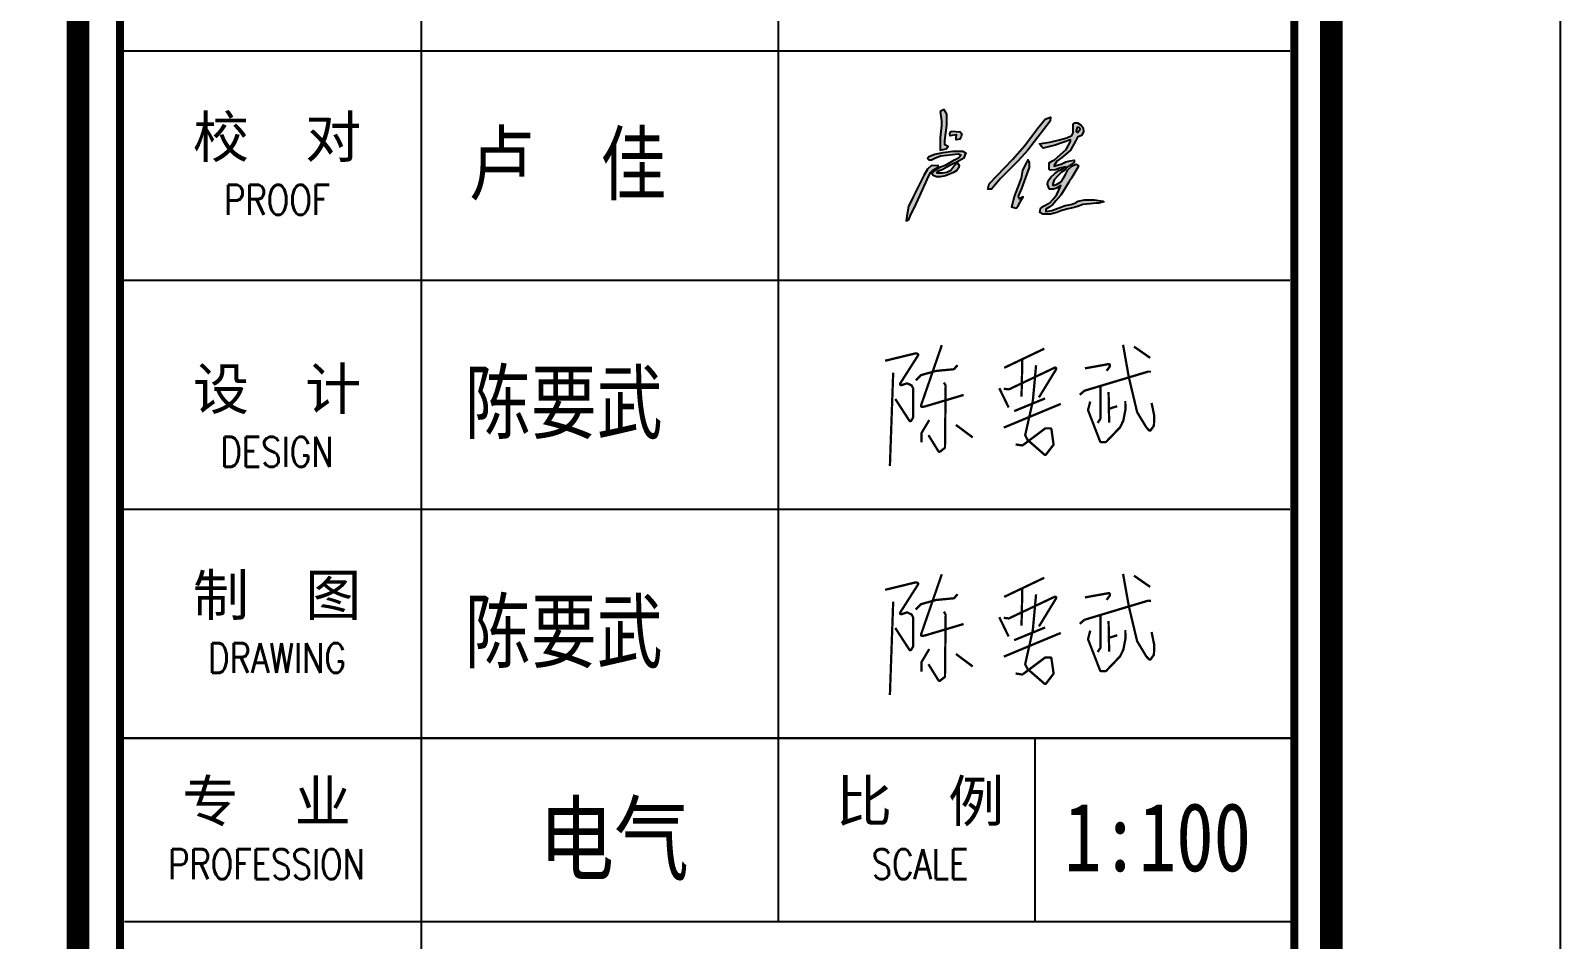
# Model space of a CAD drawing. Extents: x 815029915 to 815825525, y 579155098 to 579748855.
# Drawn here: x 815541099 to 815547777, y 579413729 to 579417696 of the extents above; entities that cross this region are included whole.
import ezdxf
from ezdxf.enums import TextEntityAlignment as Align

# ---------------------------------------------------------------- set-up
doc = ezdxf.new("R2010")
doc.units = 0
doc.header["$LTSCALE"] = 100
doc.header["$MEASUREMENT"] = 0
for name, color, linetype in [('PUB_TITLE', 4, 'Continuous'), ('TK', 7, 'Continuous'), ('ZG-图名', 10, 'Continuous'), ('zm', 1, 'Continuous')]:
    doc.layers.add(name, color=color, linetype=linetype)
doc.layers.add('平面看线', color=175, linetype='Continuous', lineweight=9)
doc.styles.add('-宋体', font='', dxfattribs={"width": 0.8})
doc.styles.add('CCIAD-图框(标题项)', font='')
doc.styles.add('基本字体', font='simplex.shx', dxfattribs={"height": 180, "bigfont": 'hztxt.shx'})
doc.styles.get('-宋体').set_extended_font_data('SimSun')
doc.styles.get('CCIAD-图框(标题项)').set_extended_font_data('SimHei')

# ---------------------------------------------------------------- blocks, each defined once
blk = doc.blocks.new('CCIAD-TK-A2-图签')
at = {"layer": 'TK'}
for p, q in [((544.265, 121.628), (544.265, 51.628)), ((559.858, 121.628), (559.858, 51.628)), ((531.117, 81.628), (582.187, 81.628)), ((531.117, 81.628), (582.187, 81.628)), ((531.117, 71.628), (582.187, 71.628)), ((531.117, 71.628), (582.187, 71.628)), ((531.117, 61.628), (582.187, 61.628)), ((531.117, 61.628), (582.187, 61.628)), ((582.187, 51.628), (531.117, 51.628)), ((531.117, 51.628), (582.187, 51.628)), ((531.117, 51.628), (582.187, 51.628)), ((531.317, 51.628), (582.387, 51.628)), ((533.317, 51.628), (582.387, 51.628)), ((544.265, 51.628), (544.265, 35.628)), ((559.858, 51.628), (559.858, 43.628)), ((571.049, 51.628), (571.049, 43.628)), ((531.317, 43.628), (582.387, 43.628)), ((533.317, 43.628), (582.387, 43.628))]:
    blk.add_line(p, q, dxfattribs=at)
at = {"layer": 'TK', "const_width": 1}
blk.add_lwpolyline([(529.286, 10.457), (529.286, 410)], dxfattribs=at)
at = {"layer": 'TK'}
blk.add_lwpolyline([(529.286, 10.457), (584, 10.457), (584, 410)], dxfattribs=at)
at = {"layer": 'TK', "const_width": 0.347}
blk.add_lwpolyline([(531.117, 185.398), (582.387, 185.398), (582.387, 13.253), (531.117, 13.253)], close=True, dxfattribs=at)
at = {"layer": 'TK', "char_height": 1.8, "attachment_point": 5, "style": '基本字体'}
for s, insert, width in [('{\\fSimHei|b0|i0|c134|p49;校  对\\H1.167x;\\P\\Fsimplex,hztxt|c134;\\H0.6189x;\\W0.8;PROOF }', (537.976, 76.628), 11.6), ('{\\fSimHei|b0|i0|c134|p49;设  计\\H1.167x;\\P\\Fsimplex,hztxt|c134;\\H0.6189x;\\W0.8;DESIGN }', (537.976, 65.628), 11.6), ('{\\fSimHei|b0|i0|c134|p49;制  图\\H1.167x;\\P\\Fsimplex,hztxt|c134;\\H0.6189x;\\W0.8;DRAWING\\H1.3846x; }', (537.976, 56.628), 11.6), ('{\\fSimHei|b0|i0|c134|p49;专  业\\W0.8;\\P\\Fsimplex,hztxt|c134;\\H0.7222x;PROFESSION\\H1.3847x;  }', (537.517, 47.628), 11.6), ('{\\fSimHei|b0|i0|c134|p49;比  例\\W0.8;\\P\\Fsimplex,hztxt|c134;\\H0.7222x;SCALE }', (566.049, 47.628), 10)]:
    blk.add_mtext(s, dxfattribs=dict(at, insert=insert, width=width))
blk = doc.blocks.new('gadad23a')
at = {"layer": '平面看线', "const_width": 100}
for points in [[(129300, 115871), (130634, 116195, -0.150124), (130663, 116193), (130711, 116175, -0.476931), (130735, 116101), (129958, 114882, 0.703116), (130016, 114807), (130242, 114881, -0.191901), (130279, 114878), (130443, 114800, -0.166898), (130467, 114777), (130516, 114678, -0.116521), (130522, 114655), (130522, 113410, -0.134677), (130515, 113384), (130441, 113260, -0.556571), (130356, 113258), (129742, 114206)], [(131775, 116553), (130868, 113925, 0.557185), (130922, 113859), (131024, 113872), (132727, 114378)], [(139687, 116566), (139940, 115144), (140298, 113636, 0.077541), (140304, 113622), (140692, 112978), (140816, 112838, 0.480002), (140894, 112842), (141024, 113023, 0.147817), (141034, 113050), (141049, 113447, 0.05991), (141048, 113459), (140933, 114030)], [(130637, 115013), (130859, 115235, -0.129081), (130881, 115248), (131523, 115427), (132286, 115499, 0.194236), (132319, 115516), (132460, 115681)], [(134479, 114648), (134686, 114623, 0.141288), (134714, 114627), (136699, 115567, -0.745112), (136763, 115496), (136015, 114271)], [(138021, 115539), (139052, 115724, -0.467135), (139111, 115675), (139111, 115641, -0.160073), (139101, 115611), (138969, 115432)], [(131867, 114919), (131936, 114795, -0.131224), (131942, 114770), (131913, 112094, -0.229929), (131893, 112055), (131700, 111906, -0.444253), (131627, 111919), (131191, 112623)], [(137796, 114387), (137992, 114555, -0.104533), (138010, 114565), (140768, 115393, -0.07304), (140783, 115395), (140909, 115395)], [(138698, 114771), (138706, 113365, -0.149587), (138697, 113337), (138577, 113157)], [(135747, 114110), (135417, 112637, 0.177164), (135421, 112603), (135517, 112420, 0.093258), (135528, 112406), (136253, 111773, 0.432684), (136325, 111780), (136642, 112193, 0.202276), (136652, 112231), (136559, 112877, 0.372816), (136509, 112920), (136309, 112920, 0.162035), (136279, 112910), (135311, 112185, -0.199079), (135274, 112176), (134997, 112216)], [(138254, 114091), (138160, 113731, 0.156859), (138162, 113700), (138682, 112354, 0.309954), (138729, 112322), (138920, 112322, 0.204533), (138956, 112337), (139554, 112962, 0.079088), (139563, 112975), (139695, 113250, 0.06466), (139699, 113262), (139787, 113719, 0.04851), (139788, 113729), (139786, 114121)], [(131225, 113282), (130897, 112730, 0.134842), (130890, 112705), (130890, 112304)]]:
    blk.add_lwpolyline(points, format="xyb", dxfattribs=at)
for points in [[(134496, 115562), (136247, 116397)], [(140164, 116488), (140870, 115997)], [(135290, 115941), (135254, 114307)], [(135890, 115676), (135747, 114110)], [(129652, 115349), (129508, 111282)], [(134283, 114674), (134692, 113831)], [(134932, 113672), (136284, 114227)], [(139055, 114503), (139079, 113173)], [(134480, 112953), (136969, 113988)], [(139069, 113773), (139433, 113888)], [(132390, 113071), (133122, 112524)]]:
    blk.add_lwpolyline(points, dxfattribs=at)
blk = doc.blocks.new('l')
at = {"layer": 'TK'}
blk.add_lwpolyline([(815463677.3, 579451444.5), (815463677.3, 579409444.5), (815547777.3, 579409444.5), (815547777.3, 579451444.5)], close=True, dxfattribs=at)

msp = doc.modelspace()

# ---------------------------------------------------------------- hatches: boundary and pattern name
h = msp.add_hatch(color=256)
h.paths.add_polyline_path([(815545164.7, 579417246.3), (815545156.9, 579417254.7), (815545117.5, 579417257.9), (815545112, 579417246.6), (815545113.3, 579417237.2), (815545122.7, 579417238.5), (815545140.8, 579417240.8), (815545138.8, 579417227.8), (815545138.8, 579417219.8), (815545156, 579417222), (815545161.5, 579417233.3)])
h.paths.add_polyline_path([(815545104.7, 579417191), (815545089.9, 579417197.6), (815545089.9, 579417216.6), (815545098.1, 579417284.1), (815545098.1, 579417331), (815545086.6, 579417352.4), (815545069.3, 579417342.5), (815545075.9, 579417302.2), (815545075.9, 579417281.6), (815545070.1, 579417229.7), (815545070.1, 579417211.6), (815545070.1, 579417191), (815545070.1, 579417174.6), (815545095.7, 579417179.5)])
h.paths.add_polyline_path([(815545181.8, 579417162.2), (815545168.9, 579417170), (815545154.4, 579417170), (815545125.3, 579417170), (815545083.3, 579417164.8), (815545047, 579417157), (815545020.6, 579417147.2), (815545014.4, 579417138.4), (815545022.1, 579417130.6), (815545032, 579417130.6), (815545047, 579417137.4), (815545070.9, 579417147.7), (815545098.4, 579417150.3), (815545147.6, 579417156.5), (815545159.5, 579417152.9), (815545149.7, 579417141.5), (815545131.5, 579417132.7), (815545096.3, 579417109.9), (815545071.4, 579417101.6), (815545046, 579417085.5), (815545033, 579417072.6), (815545039.8, 579417063.8), (815545054.3, 579417057.6), (815545069.3, 579417057.6), (815545092.3, 579417062.2), (815545109.8, 579417069), (815545128.4, 579417076.2), (815545141.9, 579417086.1), (815545150.7, 579417099), (815545152.8, 579417107.3), (815545144.8, 579417118.5), (815545138.3, 579417112.5), (815545129.6, 579417104.5), (815545125.3, 579417099), (815545116, 579417087.1), (815545098.9, 579417078.8), (815545081.8, 579417075.2), (815545061.5, 579417075.2), (815545054.8, 579417075.2), (815545059, 579417080.9), (815545081.8, 579417090.2), (815545101, 579417101.1), (815545117, 579417110.9), (815545139, 579417120), (815545152.3, 579417127.5), (815545172.6, 579417139.1), (815545177.7, 579417151.9)])
h.paths.add_polyline_path([(815545061.3, 579417100.5), (815545061.3, 579417107.4), (815545055.3, 579417106.2), (815545032.5, 579417106.7), (815545014.8, 579417091.2), (815544997.7, 579417063.2), (815544952.3, 579416970.9), (815544931.7, 579416929), (815544924.1, 579416885.6), (815544920.7, 579416866.2), (815544932.4, 579416871.5), (815544942.3, 579416893), (815544957, 579416924.7), (815544980.4, 579416975.4), (815545013.1, 579417046.2), (815545028, 579417077.1), (815545038.8, 579417087.9)])
h.paths.add_polyline_path([(815545452.6, 579417174.8), (815545549.4, 579417301.6), (815545551.1, 579417318.3), (815545527.7, 579417309.1), (815545495.1, 579417269.1), (815545439.2, 579417194.8), (815545385.8, 579417133.9), (815545284, 579417028), (815545277.3, 579417004), (815545294, 579417004), (815545309, 579417022.2), (815545332.4, 579417050.5), (815545408.3, 579417125.6)])
h.paths.add_polyline_path([(815545459.8, 579417099.2), (815545459.8, 579417120.7), (815545452.5, 579417132.7), (815545444.7, 579417117.5), (815545429.5, 579417086.6), (815545423.2, 579417052.6), (815545407.5, 579417010.1), (815545393.1, 579416971.4), (815545386.5, 579416947.8), (815545380.8, 579416927.5), (815545400.7, 579416921.6), (815545411.7, 579416932.1), (815545420.6, 579416952), (815545431.6, 579416970.9), (815545414.3, 579416962), (815545412.2, 579416973), (815545425.8, 579417006.5), (815545449.4, 579417070.9)])
h.paths.add_polyline_path([(815545695.6, 579417254.8), (815545693.5, 579417271.7), (815545685, 579417282.7), (815545669.3, 579417293.2), (815545658.2, 579417293.2), (815545650.8, 579417288), (815545650.8, 579417269.6), (815545650.8, 579417250.1), (815545644, 579417238.5), (815545623.2, 579417227.4), (815545590.8, 579417219.6), (815545548.1, 579417209.2), (815545518.7, 579417204.2), (815545503.2, 579417201.5), (815545513.8, 579417188.8), (815545519.1, 579417182.5), (815545571.4, 579417195.7), (815545638.5, 579417219.5), (815545638.5, 579417212.6), (815545619.5, 579417177.2), (815545568.2, 579417132.8), (815545560.3, 579417127.5), (815545544.9, 579417119.6), (815545544.9, 579417111.7), (815545544.9, 579417091.4), (815545551.3, 579417086.7), (815545573.5, 579417088.8), (815545592.5, 579417096.2), (815545617.4, 579417102), (815545603.1, 579417091.9), (815545588.3, 579417086.1), (815545570.8, 579417072.9), (815545553.4, 579417056.6), (815545541.2, 579417039.7), (815545538, 579417026.3), (815545542.8, 579417014.3), (815545547.1, 579417003.7), (815545565, 579417003.7), (815545577.7, 579417008.5), (815545596.8, 579417019.6), (815545588.3, 579416999.5), (815545578.3, 579416980.6), (815545560.8, 579416959.4), (815545548.6, 579416944.6), (815545520.6, 579416930.3), (815545507.4, 579416920.3), (815545504.8, 579416902.3), (815545518.5, 579416895.4), (815545551.8, 579416895.4), (815545578.8, 579416902.3), (815545600.5, 579416910.9), (815545627.9, 579416917.6), (815545654.5, 579416924.1), (815545677.6, 579416931.9), (815545692.9, 579416937), (815545724.7, 579416940.3), (815545750.1, 579416943), (815545762.2, 579416943), (815545783.9, 579416949.3), (815545780.2, 579416952), (815545743.7, 579416957.2), (815545699.3, 579416957.2), (815545672.3, 579416952), (815545661.2, 579416944.6), (815545640.6, 579416936.6), (815545614.7, 579416932.9), (815545584.1, 579416921.3), (815545557.6, 579416910.2), (815545531.4, 579416907.1), (815545531.4, 579416916.2), (815545545.5, 579416926.1), (815545561.9, 579416937.6), (815545574.5, 579416952.5), (815545595.7, 579416977.3), (815545614.7, 579417007.7), (815545631.8, 579417035), (815545642.5, 579417052.1), (815545664, 579417086.4), (815545670.3, 579417097.9), (815545674, 579417106.9), (815545663.4, 579417113.2), (815545646.6, 579417106.3), (815545627.3, 579417087.7), (815545616.3, 579417068.2), (815545606.1, 579417050.1), (815545599.2, 579417038), (815545577.6, 579417023.8), (815545561.3, 579417019.6), (815545561.3, 579417028), (815545566.6, 579417044.8), (815545584, 579417062.2), (815545599.8, 579417077.9), (815545615, 579417088.5), (815545623.8, 579417100.1), (815545640.8, 579417111.8), (815545653.9, 579417120.7), (815545653.9, 579417130.1), (815545636.6, 579417127), (815545618.7, 579417123.9), (815545597.9, 579417112.8), (815545580.3, 579417108.1), (815545566.6, 579417104.4), (815545566.6, 579417107.5), (815545578.8, 579417125.6), (815545598.6, 579417141.5), (815545616.6, 579417155.9), (815545639.2, 579417174.1), (815545648, 579417190.7), (815545660.3, 579417213.8), (815545669.3, 579417230.6), (815545687.1, 579417238)])
h.paths.add_polyline_path([(815545668.7, 579417250.7), (815545663.4, 579417255.7), (815545668.4, 579417274.9), (815545676.3, 579417272.5), (815545681, 579417265.9)], flags=16)

# ---------------------------------------------------------------- linework, layer by layer
for points in [[(815545069.3, 579417342.5), (815545075.9, 579417302.2), (815545075.9, 579417281.6), (815545070.1, 579417229.7), (815545070.1, 579417211.6), (815545070.1, 579417191), (815545070.1, 579417174.6), (815545095.7, 579417179.5), (815545104.7, 579417191), (815545089.9, 579417197.6), (815545089.9, 579417216.6), (815545098.1, 579417284.1), (815545098.1, 579417331), (815545086.6, 579417352.4)], [(815545549.4, 579417301.6), (815545452.6, 579417174.8), (815545408.3, 579417125.6), (815545332.4, 579417050.5), (815545309, 579417022.2), (815545294, 579417004), (815545277.3, 579417004), (815545284, 579417028), (815545385.8, 579417133.9), (815545439.2, 579417194.8), (815545495.1, 579417269.1), (815545527.7, 579417309.1), (815545551.1, 579417318.3)], [(815545518.7, 579417204.2), (815545548.1, 579417209.2), (815545590.8, 579417219.6), (815545623.2, 579417227.4), (815545644, 579417238.5), (815545650.8, 579417250.1), (815545650.8, 579417269.6), (815545650.8, 579417288), (815545658.2, 579417293.2), (815545669.3, 579417293.2), (815545685, 579417282.7), (815545693.5, 579417271.7), (815545695.6, 579417254.8), (815545687.1, 579417238), (815545669.3, 579417230.6), (815545660.3, 579417213.8), (815545648, 579417190.7), (815545639.2, 579417174.1), (815545616.6, 579417155.9), (815545598.6, 579417141.5), (815545578.8, 579417125.6), (815545566.6, 579417107.5), (815545566.6, 579417104.4), (815545580.3, 579417108.1), (815545597.9, 579417112.8), (815545618.7, 579417123.9), (815545636.6, 579417127), (815545653.9, 579417130.1), (815545653.9, 579417120.7), (815545640.8, 579417111.8), (815545623.8, 579417100.1), (815545615, 579417088.5), (815545599.8, 579417077.9), (815545584, 579417062.2), (815545566.6, 579417044.8), (815545561.3, 579417028), (815545561.3, 579417019.6), (815545577.6, 579417023.8), (815545599.2, 579417038), (815545606.1, 579417050.1), (815545616.3, 579417068.2), (815545627.3, 579417087.7), (815545646.6, 579417106.3), (815545663.4, 579417113.2), (815545674, 579417106.9), (815545670.3, 579417097.9), (815545664, 579417086.4), (815545642.5, 579417052.1), (815545631.8, 579417035), (815545614.7, 579417007.7), (815545595.7, 579416977.3), (815545574.5, 579416952.5), (815545561.9, 579416937.6), (815545545.5, 579416926.1), (815545531.4, 579416916.2), (815545531.4, 579416907.1), (815545557.6, 579416910.2), (815545584.1, 579416921.3), (815545614.7, 579416932.9), (815545640.6, 579416936.6), (815545661.2, 579416944.6), (815545672.3, 579416952), (815545699.3, 579416957.2), (815545743.7, 579416957.2), (815545780.2, 579416952), (815545783.9, 579416949.3), (815545762.2, 579416943), (815545750.1, 579416943), (815545724.7, 579416940.3), (815545692.9, 579416937), (815545677.6, 579416931.9), (815545654.5, 579416924.1), (815545627.9, 579416917.6), (815545600.5, 579416910.9), (815545578.8, 579416902.3), (815545551.8, 579416895.4), (815545518.5, 579416895.4), (815545504.8, 579416902.3), (815545507.4, 579416920.3), (815545520.6, 579416930.3), (815545548.6, 579416944.6), (815545560.8, 579416959.4), (815545578.3, 579416980.6), (815545588.3, 579416999.5), (815545596.8, 579417019.6), (815545577.7, 579417008.5), (815545565, 579417003.7), (815545547.1, 579417003.7), (815545542.8, 579417014.3), (815545538, 579417026.3), (815545541.2, 579417039.7), (815545553.4, 579417056.6), (815545570.8, 579417072.9), (815545588.3, 579417086.1), (815545603.1, 579417091.9), (815545617.4, 579417102), (815545592.5, 579417096.2), (815545573.5, 579417088.8), (815545551.3, 579417086.7), (815545544.9, 579417091.4), (815545544.9, 579417111.7), (815545544.9, 579417119.6), (815545560.3, 579417127.5), (815545568.2, 579417132.8), (815545619.5, 579417177.2), (815545638.5, 579417212.6), (815545638.5, 579417219.5), (815545571.4, 579417195.7), (815545519.1, 579417182.5), (815545513.8, 579417188.8), (815545503.2, 579417201.5)], [(815545668.4, 579417274.9), (815545663.4, 579417255.7), (815545668.7, 579417250.7), (815545681, 579417265.9), (815545676.3, 579417272.5)], [(815545117.5, 579417257.9), (815545156.9, 579417254.7), (815545164.7, 579417246.3), (815545161.5, 579417233.3), (815545156, 579417222), (815545138.8, 579417219.8), (815545138.8, 579417227.8), (815545140.8, 579417240.8), (815545122.7, 579417238.5), (815545113.3, 579417237.2), (815545112, 579417246.6)], [(815545020.6, 579417147.2), (815545047, 579417157), (815545083.3, 579417164.8), (815545125.3, 579417170), (815545154.4, 579417170), (815545168.9, 579417170), (815545181.8, 579417162.2), (815545177.7, 579417151.9), (815545172.6, 579417139.1), (815545152.3, 579417127.5), (815545139, 579417120), (815545117, 579417110.9), (815545101, 579417101.1), (815545081.8, 579417090.2), (815545059, 579417080.9), (815545054.8, 579417075.2), (815545061.5, 579417075.2), (815545081.8, 579417075.2), (815545098.9, 579417078.8), (815545116, 579417087.1), (815545125.3, 579417099), (815545129.6, 579417104.5), (815545138.3, 579417112.5), (815545144.8, 579417118.5), (815545152.8, 579417107.3), (815545150.7, 579417099), (815545141.9, 579417086.1), (815545128.4, 579417076.2), (815545109.8, 579417069), (815545092.3, 579417062.2), (815545069.3, 579417057.6), (815545054.3, 579417057.6), (815545039.8, 579417063.8), (815545033, 579417072.6), (815545046, 579417085.5), (815545071.4, 579417101.6), (815545096.3, 579417109.9), (815545131.5, 579417132.7), (815545149.7, 579417141.5), (815545159.5, 579417152.9), (815545147.6, 579417156.5), (815545098.4, 579417150.3), (815545070.9, 579417147.7), (815545047, 579417137.4), (815545032, 579417130.6), (815545022.1, 579417130.6), (815545014.4, 579417138.4)], [(815545444.7, 579417117.5), (815545429.5, 579417086.6), (815545423.2, 579417052.6), (815545407.5, 579417010.1), (815545393.1, 579416971.4), (815545386.5, 579416947.8), (815545380.8, 579416927.5), (815545400.7, 579416921.6), (815545411.7, 579416932.1), (815545420.6, 579416952), (815545431.6, 579416970.9), (815545414.3, 579416962), (815545412.2, 579416973), (815545425.8, 579417006.5), (815545449.4, 579417070.9), (815545459.8, 579417099.2), (815545459.8, 579417120.7), (815545452.5, 579417132.7)], [(815545055.3, 579417106.2), (815545032.5, 579417106.7), (815545014.8, 579417091.2), (815544997.7, 579417063.2), (815544952.3, 579416970.9), (815544931.7, 579416929), (815544924.1, 579416885.6), (815544920.7, 579416866.2), (815544932.4, 579416871.5), (815544942.3, 579416893), (815544957, 579416924.7), (815544980.4, 579416975.4), (815545013.1, 579417046.2), (815545028, 579417077.1), (815545038.8, 579417087.9), (815545061.3, 579417100.5), (815545061.3, 579417107.4)]]:
    msp.add_lwpolyline(points, close=True)
at = {"layer": 'TK'}
for p, q in [((815542803.8, 579421607.3), (815542803.8, 579414607.3)), ((815544363, 579421607.3), (815544363, 579414607.3)), ((815544363, 579421607.3), (815544363, 579414607.3)), ((815544363, 579421607.3), (815544363, 579414607.3)), ((815544363, 579421607.3), (815544363, 579414607.3)), ((815544363, 579421607.3), (815544363, 579414607.3))]:
    msp.add_line(p, q, dxfattribs=at)
at = {"layer": 'TK', "const_width": 100}
msp.add_lwpolyline([(815466177.3, 579410490.1), (815466177.3, 579450444.5), (815546777.3, 579450444.5), (815546777.3, 579410490.1)], close=True, dxfattribs=at)

# ---------------------------------------------------------------- block references
at = {"xscale": 0.1, "yscale": 0.1, "zscale": 0.1}
for p in [(815531899.4, 579404667.8), (815531899.4, 579403667.8)]:
    msp.add_blockref('gadad23a', p, dxfattribs=at)
at = {"layer": 'TK', "xscale": 100, "yscale": 100, "zscale": 100}
msp.add_blockref('CCIAD-TK-A2-图签', (815488377.3, 579409444.5), dxfattribs=at)
at = {"layer": 'zm', "color": 1}
msp.add_blockref('l', (0, 0), dxfattribs=at)

# ---------------------------------------------------------------- texts
at = {"layer": 'PUB_TITLE', "style": 'CCIAD-图框(标题项)', "width": 0.8}
for s, p in [('卢  佳', (815543010.6, 579416983.8)), ('陈要武', (815542994.1, 579415941.6)), ('陈要武', (815542994.1, 579414941.6))]:
    msp.add_text(s, height=264, dxfattribs=at).set_placement(p)
at = {"layer": 'ZG-图名', "style": '-宋体', "width": 0.8}
for s, p in [('电气', (815543645.8, 579414173.7)), ('1:100', (815546018.6, 579414173.7))]:
    msp.add_text(s, height=300, dxfattribs=at).set_placement(p, align=Align.MIDDLE)

doc.saveas('drawing.dxf')
